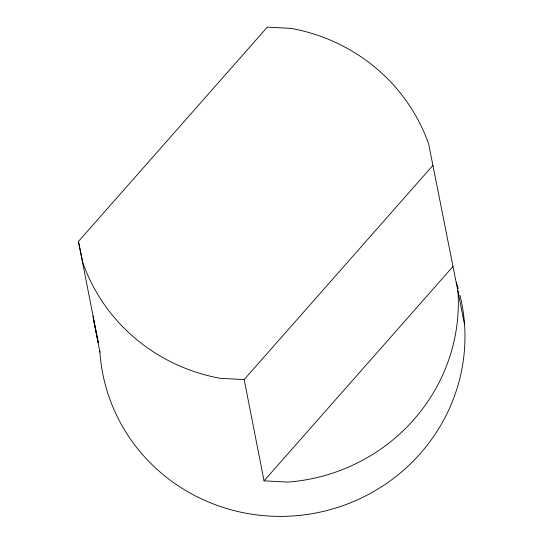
<?xml version="1.0" encoding="UTF-8"?>
<svg xmlns="http://www.w3.org/2000/svg" width="543" height="543" viewBox="0 0 543 543"><rect width="100%" height="100%" fill="white"/><g stroke="black" fill="none" stroke-linecap="round" stroke-linejoin="round"><path stroke-width="0.81" d="M93.152 315.999A182.91 177.785 -11.1 0 0 93.308 318.51L98.317 342.755L78.443 241.465L267.319 27.15L291.075 28.379A182.91 177.785 -11.1 0 1 428.671 144.044L464.557 324.551M78.443 241.465L82.821 262.669A182.91 177.785 -11.1 0 0 220.417 378.335L244.174 379.557L433.049 165.248M244.174 379.557L264.047 480.854L452.923 266.538M264.047 480.854L287.892 482.082A182.91 177.785 -11.1 0 0 457.932 290.79M93.308 318.51L99.932 352.278M459.989 295.29A182.91 177.785 -11.1 0 1 308.811 514.214A182.91 177.785 -11.1 0 1 99.824 350.602M456.249 282.279A182.91 177.785 -11.1 0 1 458.244 288.727"/></g></svg>
